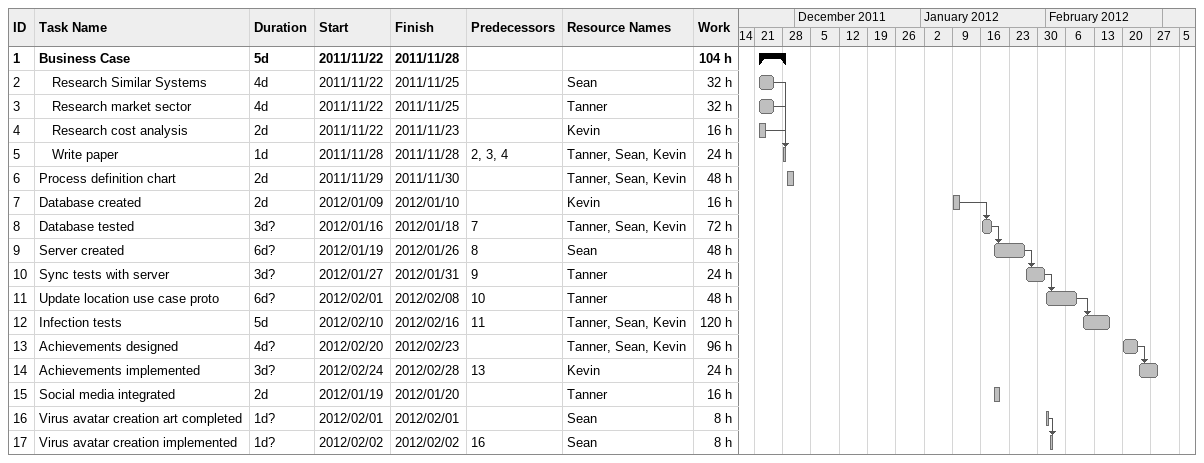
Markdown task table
| ID | Level | Task | Duration | Start | Finish | Predecessors | Resources | Work (h) |
|---|---|---|---|---|---|---|---|---|
| 1 | 1 | **Business Case** | 5d | 2011-11-22 | 2011-11-28 |  |  | 104 |
| 2 | 2 | Research Similar Systems | 4d | 2011-11-22 | 2011-11-25 |  | Sean | 32 |
| 3 | 2 | Research market sector | 4d | 2011-11-22 | 2011-11-25 |  | Tanner | 32 |
| 4 | 2 | Research cost analysis | 2d | 2011-11-22 | 2011-11-23 |  | Kevin | 16 |
| 5 | 2 | Write paper | 1d | 2011-11-28 | 2011-11-28 | 2, 3, 4 | Tanner, Sean, Kevin | 24 |
| 6 | 1 | Process definition chart | 2d | 2011-11-29 | 2011-11-30 |  | Tanner, Sean, Kevin | 48 |
| 7 | 1 | Database created | 2d | 2012-01-09 | 2012-01-10 |  | Kevin | 16 |
| 8 | 1 | Database tested | 3d? | 2012-01-16 | 2012-01-18 | 7 | Tanner, Sean, Kevin | 72 |
| 9 | 1 | Server created | 6d? | 2012-01-19 | 2012-01-26 | 8 | Sean | 48 |
| 10 | 1 | Sync tests with server | 3d? | 2012-01-27 | 2012-01-31 | 9 | Tanner | 24 |
| 11 | 1 | Update location use case proto | 6d? | 2012-02-01 | 2012-02-08 | 10 | Tanner | 48 |
| 12 | 1 | Infection tests | 5d | 2012-02-10 | 2012-02-16 | 11 | Tanner, Sean, Kevin | 120 |
| 13 | 1 | Achievements designed | 4d? | 2012-02-20 | 2012-02-23 |  | Tanner, Sean, Kevin | 96 |
| 14 | 1 | Achievements implemented | 3d? | 2012-02-24 | 2012-02-28 | 13 | Kevin | 24 |
| 15 | 1 | Social media integrated | 2d | 2012-01-19 | 2012-01-20 |  | Tanner | 16 |
| 16 | 1 | Virus avatar creation art completed | 1d? | 2012-02-01 | 2012-02-01 |  | Sean | 8 |
| 17 | 1 | Virus avatar creation implemented | 1d? | 2012-02-02 | 2012-02-02 | 16 | Sean | 8 |
